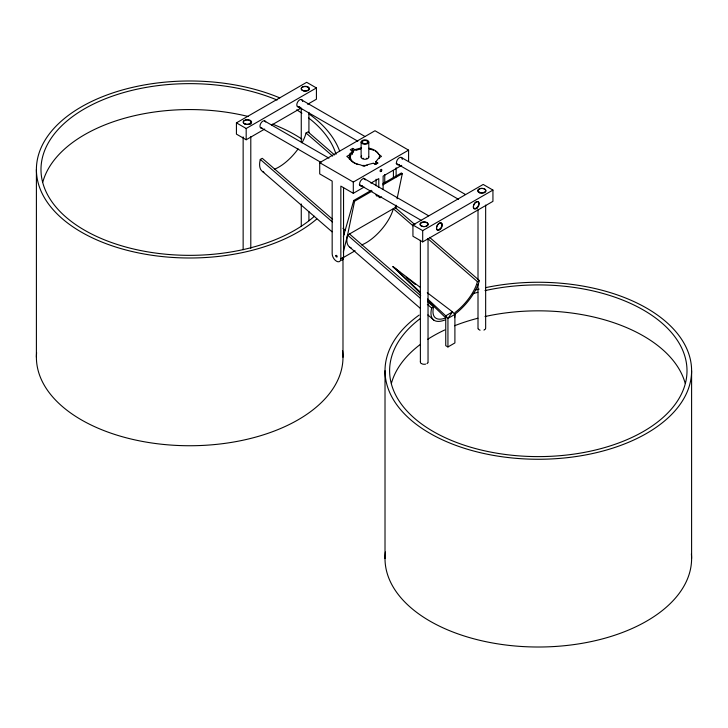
<?xml version="1.0" encoding="UTF-8"?>
<svg xmlns="http://www.w3.org/2000/svg" width="728" height="728" viewBox="0 0 728 728"><rect width="100%" height="100%" fill="white"/><g stroke="black" fill="none" stroke-linecap="round" stroke-linejoin="round"><path stroke-width="1.09" d="M454.636 317.672L454.9 314.405L452.488 311.857L427.272 292.702M343.325 252.116L347.556 235.108L354.591 201.201L372.108 191.082M351.133 247.911A33.725 14.141 -49.1 0 1 347.556 235.108L395.259 207.58L395.704 205.387M397.069 198.826L402.293 173.655L401.447 172.927L382.955 183.611M343.352 236.627L353.744 200.473L371.271 190.354M349.367 159.305L349.367 154.928L352.461 151.033L350.295 149.777L352.68 148.403L354.845 149.649L361.589 147.866M375.839 163.964L375.839 161.771L378.933 157.885L381.49 156.402L378.66 154.154A15.024 8.672 0 0 0 369.041 148.203M264.719 129.056L246.182 139.758L236.427 134.125L236.427 122.868L306.67 82.309L316.425 87.942L316.425 99.208L307.644 104.277M236.427 122.868L246.182 128.492L316.425 87.942M271.544 125.116L300.819 108.217M263.873 172.227A33.725 14.141 -49.1 0 1 260.305 159.423L262.253 158.294L332.623 219.337M301.984 142.834A30.967 12.986 -49.1 0 0 306.042 133.015L307.999 131.886L334.598 154.964M343.552 187.951L343.552 257.148L340.841 258.713A6.133 3.54 60 0 1 336.509 261.216A6.133 3.54 60 0 1 332.168 253.708L332.168 181.108L319.71 173.91L319.71 162.662L374.993 130.749L408.59 150.141L408.59 161.398M354.745 149.932L352.57 151.178L353.662 151.806L353.171 152.134A14.56 8.408 0 0 0 358.34 164.573M349.367 154.928L346.801 156.402L349.64 158.649A15.024 8.672 0 0 0 360.26 164.783L364.146 166.412L366.712 164.938L373.455 163.154L375.621 164.401L378.005 163.026L375.839 161.771M377.332 162.972L375.166 164.228L374.083 163.6M319.71 162.662L353.308 182.064L408.59 150.141M340.841 258.713L340.841 186.113L353.308 193.311L364.082 187.087M370.943 183.128L378.778 178.606L378.778 187.369M401.729 165.356L383.119 176.103L383.119 189.244M382.819 184.903L402.293 173.655M343.652 257.384L355.1 250.769M412.94 225.007L483.183 184.448L492.938 190.081L492.938 201.347L422.695 241.896L412.94 236.263L412.94 225.007L422.695 230.63L492.938 190.081M427.372 304.34L431.668 308.062L433.615 306.934A30.967 12.986 -49.1 0 0 445.745 317.899L427.909 300.573M454.845 312.64A30.967 12.986 -49.1 0 0 477.404 281.654L479.361 280.526L429.584 237.355M447.938 346.956L454.9 342.943L454.9 314.405L447.938 318.418L447.938 346.956L445.745 345.691L445.745 315.861L427.636 298.962M355.828 150.559L356.392 150.277A14.56 8.408 0 0 1 360.451 149.085M301.419 99.8L364.755 136.363M401.146 157.375L465.456 194.503M297.397 106.315L357.803 141.196M396.141 163.327L458.504 199.326M264.646 121.039L328.947 158.167M363.317 178.096L428.601 215.779M260.615 127.546L321.021 162.426M359.295 184.603L421.649 220.611M420.62 293.484L393.056 266.712L420.074 287.232M420.22 292.055L393.056 266.712L400.154 272.39M406.37 277.359L415.233 284.466M395.259 207.58L414.996 224.697M306.042 133.015L332.651 156.092M413.04 225.826L393.302 208.699A30.967 12.986 -49.1 0 1 361.634 244.945M427.636 238.475L477.404 281.654M353.744 200.473L354.591 201.201M342.924 228.274L345.5 230.503M349.513 233.988L420.739 295.768M427.609 301.729L433.615 306.934M260.305 159.423L332.396 221.958M347.556 235.108L420.511 298.389M262.544 171.517L332.059 231.813M349.795 247.201L420.174 308.244M427.891 314.942L433.906 320.156M393.056 266.712L399.845 272.727M350.123 153.299L350.332 158.777M691.6 370.761L691.6 558.513M485.658 205.087L485.658 328.101M478.005 209.837L478.005 279.807M478.005 284.32L478.005 328.337M428.037 238.93L428.037 361.943M422.695 230.63L422.695 241.896M420.384 240.295L420.384 362.171A3.831 2.211 0 0 1 420.429 361.716M396.123 167.813L396.123 176.886M396.123 205.241L396.123 208.645M393.42 170.507L393.42 178.451M385.012 370.761L385.012 558.513M384.748 174.574L384.748 183.647M376.076 179.234L376.076 185.804M368.787 142.06A3.831 2.211 0 0 1 363.035 143.971A3.831 2.211 0 0 1 363.035 140.14A3.831 2.211 0 0 1 368.787 142.06L368.787 157.075M361.124 142.06L361.124 157.075M353.308 182.064L353.308 193.311M352.68 148.403L352.57 153.335M352.461 151.033L352.461 154.318M342.988 257.712L342.988 357.239M308.918 112.33L308.918 132.642M308.918 211.639L308.918 220.666M301.265 108.044L301.265 141.905M301.265 203.967L301.265 226.544M250.796 121.967L250.796 124.224M250.796 136.637L250.796 248.366M246.182 128.492L246.182 139.758M243.143 136.873L243.143 249.722M36.4 169.488L36.4 357.239M343.925 234.744A33.725 14.141 -49.1 0 1 344.408 232.378M479.361 280.526A33.725 14.141 -49.1 0 1 454.791 314.278M444.872 320.001A33.725 14.141 -49.1 0 1 431.668 308.062M298.116 148.894A30.967 12.986 -49.1 0 1 274.383 169.26M381.618 196.869A3.067 1.774 -60 0 1 378.778 196.132M377.568 196.078A3.067 1.774 -60 0 1 376.076 194.567M399.381 164.473A4.141 2.393 -60 0 1 396.451 162.79A4.141 2.393 -60 0 1 399.381 157.721A4.141 2.393 -60 0 1 402.302 159.405M362.526 185.758A4.141 2.393 -60 0 1 359.605 184.357A4.141 2.393 -60 0 1 362.016 179.343A4.141 2.393 -60 0 1 365.347 179.871M343.552 257.148A6.133 3.54 60 0 1 341.387 260.233M485.512 287.669A153.299 88.507 0 0 1 691.6 370.097A153.299 88.507 0 0 1 487.678 454.299A153.299 88.507 0 0 1 419.173 315.06M475.957 289.908A153.299 88.507 0 0 1 479.115 289.116M691.391 553.881A153.299 88.507 0 0 1 536.7 647.01A153.299 88.507 0 0 1 385.421 552.024M485.021 290.609A148.694 85.849 0 0 1 686.95 368.514A148.694 85.849 0 0 1 492.355 452.406A148.694 85.849 0 0 1 420.338 318.5M472.79 293.693A148.694 85.849 0 0 1 477.823 292.328M391.436 383.256A148.694 85.849 0 0 1 420.338 344.417M427.8 339.239A148.694 85.849 0 0 1 444.726 329.966M454.545 325.753A148.694 85.849 0 0 1 477.823 318.254M485.021 316.534A148.694 85.849 0 0 1 685.166 383.256M316.78 218.982A153.299 88.507 0 0 1 102.502 242.287A153.299 88.507 0 0 1 64.637 118.309A153.299 88.507 0 0 1 279.798 97.889M299.963 108.008A153.299 88.507 0 0 1 301.811 109.136M308.827 113.796A153.299 88.507 0 0 1 339.639 151.087M342.579 350.76A153.299 88.507 0 0 1 191.3 445.736A153.299 88.507 0 0 1 36.609 352.607M314.405 216.252A148.694 85.849 0 0 1 106.543 240.668A148.694 85.849 0 0 1 67.886 120.247A148.694 85.849 0 0 1 277.095 100.036M296.66 109.855A148.694 85.849 0 0 1 301.92 113.168M308.454 117.827A148.694 85.849 0 0 1 336.045 154.291M42.834 181.982A148.694 85.849 0 0 1 248.139 116.471M272.536 124.124A148.694 85.849 0 0 1 301.92 139.094M428 362.408A3.831 2.211 0 0 1 426.926 363.627M425.589 364.127A3.831 2.211 0 0 1 422.477 364.027M421.803 363.782A3.831 2.211 0 0 1 421.23 363.454M420.802 363.063A3.831 2.211 0 0 1 420.511 362.635M485.612 328.565A3.831 2.211 0 0 1 485.039 329.42M484.539 329.784A3.831 2.211 0 0 1 483.911 330.075M480.089 330.184A3.831 2.211 0 0 1 479.415 329.939M478.851 329.611A3.831 2.211 0 0 1 478.123 328.792M299.727 106.597A4.141 2.393 -60 0 1 296.796 104.905A4.141 2.393 -60 0 1 299.727 99.836A4.141 2.393 -60 0 1 302.657 101.529M262.116 128.192A4.141 2.393 -60 0 1 260.806 123.296A4.141 2.393 -60 0 1 265.702 121.986M379.343 155.765A14.56 8.408 0 0 1 379.343 158.395M367.231 165.383A14.56 8.408 0 0 1 362.68 165.383M369.451 149.085A14.56 8.408 0 0 1 373.519 150.277M375.257 151.133A14.56 8.408 0 0 1 376.74 152.134M377.932 153.262A14.56 8.408 0 0 1 378.806 154.482M368.659 156.502A3.831 2.211 0 0 1 364.455 159.268A3.831 2.211 0 0 1 361.634 155.974M366.93 158.222A2.794 1.611 0 0 1 366.348 158.477M363.563 158.477A2.794 1.611 0 0 1 362.981 158.222M452.488 311.857L447.938 318.418L445.745 315.861L452.488 311.857M476.667 207.808A3.831 2.211 -60 0 0 478.123 201.82A3.831 2.211 -60 0 0 473.528 205.596A3.831 2.211 -60 0 0 476.667 207.808M439.812 229.083A3.831 2.211 -60 0 0 441.268 223.096A3.831 2.211 -60 0 0 436.673 226.872A3.831 2.211 -60 0 0 439.812 229.083M381.172 171.326A1.229 0.71 -60 0 0 381.563 169.424A1.229 0.71 -60 0 0 380.116 170.707A1.229 0.71 -60 0 0 381.172 171.326M335.854 255.828A0.919 0.528 60 0 0 336.837 257.048A0.919 0.528 60 0 0 336.837 255.746A0.919 0.528 60 0 0 335.854 255.828M244.553 123.806A3.831 2.211 0 0 0 250.751 122.431A3.831 2.211 0 0 0 245.6 120.02A3.831 2.211 0 0 0 244.553 123.806M245.418 124.179A4.141 2.393 0 0 0 251.624 122.113A4.141 2.393 0 0 0 245.418 120.047A4.141 2.393 0 0 0 245.418 124.179M302.675 90.463A3.831 2.211 0 0 0 308.872 89.089A3.831 2.211 0 0 0 303.722 86.678A3.831 2.211 0 0 0 302.675 90.463M421.803 226.099A3.831 2.211 0 0 0 428 224.725A3.831 2.211 0 0 0 422.841 222.313A3.831 2.211 0 0 0 421.803 226.099M421.931 226.317A4.141 2.393 0 0 0 428.137 224.251A4.141 2.393 0 0 0 421.931 222.186A4.141 2.393 0 0 0 421.931 226.317M479.415 192.256A3.831 2.211 0 0 0 485.612 190.882A3.831 2.211 0 0 0 480.453 188.47A3.831 2.211 0 0 0 479.415 192.256M479.807 192.902A4.141 2.393 0 0 0 486.022 190.836A4.141 2.393 0 0 0 479.807 188.761A4.141 2.393 0 0 0 479.807 192.902M476.995 208.181A4.141 2.393 -60 0 0 478.305 201.765A4.141 2.393 -60 0 0 473.409 206.115A4.141 2.393 -60 0 0 476.995 208.181M440.14 229.457A4.141 2.393 -60 0 0 441.45 223.05A4.141 2.393 -60 0 0 436.554 227.391A4.141 2.393 -60 0 0 440.14 229.457M303.294 90.763A4.141 2.393 0 0 0 309.509 88.698A4.141 2.393 0 0 0 303.294 86.623A4.141 2.393 0 0 0 303.294 90.763M363.563 143.452A2.794 1.611 0 0 0 367.749 142.06A2.794 1.611 0 0 0 363.563 140.659A2.794 1.611 0 0 0 363.563 143.452"/></g></svg>
